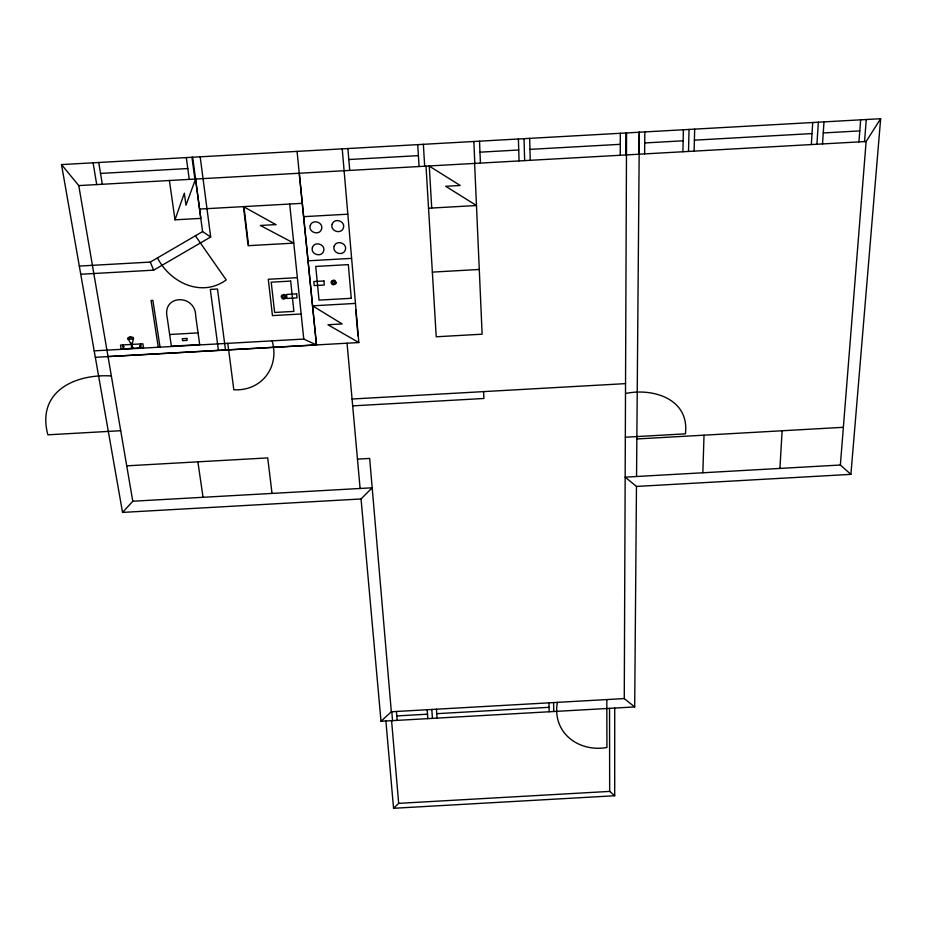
<?xml version="1.0" encoding="UTF-8"?>
<svg xmlns="http://www.w3.org/2000/svg" width="927" height="927" viewBox="0 0 927 927"><rect width="100%" height="100%" fill="white"/><g stroke="black" fill="none" stroke-linecap="round" stroke-linejoin="round"><path stroke-width="1.39" d="M385.887 721.009L393.558 808.286L614.694 795.748L614.728 708.054M620.267 155.261L620.314 133.291M625.864 154.948L625.945 132.978M132.781 501.229L372.179 487.799L361.043 498.969L122.538 512.411L61.506 164.577L880.65 118.714L850.905 474.357L840.36 465.018L625.169 477.15L636.467 486.443L634.694 706.93L624.265 698.576L626.559 132.943M639.016 154.206L639.19 132.237M636.548 476.501L639.34 132.225M644.613 153.894L644.833 131.924M682.921 151.75L683.396 129.757M688.518 151.437L689.039 129.444M694.114 151.124L694.671 129.131M702.851 472.77L704.022 435.169M779.92 468.425L782.121 430.754M811.345 144.554L812.712 122.515M816.93 144.241L818.344 122.202M822.527 143.928L823.976 121.889M858.935 141.889L860.65 119.838M864.532 141.576L866.27 119.525M840.36 465.018L866.131 141.495L880.65 118.714M174.994 219.826L184.334 193.198L185.979 205.191L195.551 179.05L200.8 218.39L174.994 219.826L169.409 180.51M122.538 512.411L132.793 501.287L78.772 185.585L61.506 164.577M393.558 808.286L398.668 803.361L609.665 791.403L614.694 795.748M361.043 498.969L381.009 721.287L391.333 711.762L624.265 698.576M79.316 266.061L150.301 262.086L202.584 231.599L210.684 236.999L153.65 270.163L80.753 274.253M297.335 277.648L268.297 279.282L272.445 315.609L301.136 313.998M432.364 272.109L479.282 269.467M355.47 303.419L312.561 305.829L342.167 323.952L327.961 324.751L358.83 342.55L342.237 148.865M169.641 334.496L171.391 346.188L199.687 344.601L195.69 315.991C195.678 293.917 161.843 294.149 167.196 317.59L169.641 334.496L198.054 332.897M130.522 343.245L132.434 343.141M130.719 344.485L120.51 345.064L121.17 349.015L143.534 347.752L142.909 343.801L132.631 344.38M94.195 350.858L303.766 339.073L316.478 344.925L108.03 356.594M95.319 357.301L358.83 342.55M111.344 375.956C74.554 373.685 36.304 391.808 47.88 434.821L120.719 430.719M352.063 399.016L625.54 383.627M352.689 405.864L483.894 398.483L483.593 391.611M625.505 393.5C653.373 387.613 689.723 399.166 685.401 433.848L625.331 437.231M126.732 465.841L267.718 457.903L272.017 493.384M636.861 438.958L843.292 427.312M357.463 459.12L369.676 458.436L391.333 711.762M636.467 486.443L850.905 474.357M396.791 715.934L427.498 714.196M436.756 713.674L549.062 707.313M381.009 721.287L634.694 706.93M100.533 173.419L187.799 168.54M348.807 159.525L418.401 155.62M479.966 152.179L518.726 150M529.954 149.374L620.29 144.322M644.717 142.955L683.164 140.8M694.393 140.162L812.029 133.581M823.246 132.955L859.792 130.904M78.772 185.585L866.131 141.495M199.595 209.073L302.26 203.326M428.541 208.216L476.478 205.527L445.713 186.292L460.198 185.481L429.027 165.968M303.732 216.663L347.729 214.195M308.158 260.811L351.53 258.378M157.474 257.891C170.081 282.642 201.553 297.857 226.234 279.942L195.377 235.794M150.301 262.086L153.65 270.163M93.106 162.804L96.709 184.589M122.781 344.937L123.43 348.888M98.749 162.492L102.306 184.276M133.279 348.332C130.452 344.543 133.998 340.835 133.198 337.486L130.197 336.698L127.949 337.776C128.413 341.252 132.665 343.987 131.367 348.436M140.498 343.94L141.205 347.88M158.262 347.254L151.078 300.464L152.874 300.36L160.035 347.15M197.88 461.831L203.059 497.266M186.315 157.59L189.27 179.398M192.654 157.231L202.584 231.599M218.436 350.383L210.302 289.409L217.509 289.004L225.493 349.989M191.959 157.277L194.879 179.085M200.174 156.814L210.684 236.999M227.787 343.349L233.813 389.746C261.495 391.437 279.861 367.104 272.144 340.858M244.137 208.378L248.366 243.917M289.688 204.021L303.766 339.073M299.282 173.233L316.478 344.925L297.057 151.391M347.057 343.21L360.105 488.483M391.588 720.685L398.668 803.361M355.748 310.024L357.973 335.98M347.88 148.54L349.722 170.417M391.785 711.739L392.55 720.638M396.42 711.472L397.162 720.372M427.185 709.734L427.822 718.634M431.82 709.468L432.445 718.379M436.455 709.213L437.057 718.112M417.729 144.635L419.074 166.524M429.271 165.956L431.727 208.042M426.026 166.142L436.223 336.779L482.121 334.195L474.624 163.419M423.361 144.322L424.682 166.211M473.859 141.495L474.821 163.407M479.502 141.171L480.429 163.094M518.402 138.992L519.05 160.927M524.033 138.679L524.659 160.614M529.665 138.366L530.244 160.301M548.958 702.84L549.178 711.774M553.581 702.585L553.79 711.507M557.359 702.365C552.017 732.689 578.471 752.469 606.93 747.521L606.814 699.572M609.537 708.355L609.665 791.403M310.278 225.47C307.938 232.144 319.236 236.153 321.518 229.212C323.871 222.526 312.538 218.482 310.278 225.47M312.445 247.474C310.139 254.091 321.333 258.007 323.593 251.171C325.922 244.543 314.682 240.614 312.445 247.474M332.167 224.241C329.78 230.927 341.078 234.925 343.372 227.984C345.783 221.286 334.427 217.266 332.167 224.241M334.172 246.258C331.82 252.886 343.025 256.791 345.296 249.954C347.671 243.314 336.431 239.398 334.172 246.258M127.891 338.911C139.062 340.429 130.904 335.226 127.891 338.911M285.215 296.953L283.65 298.146L282.295 296.64L283.871 295.446L285.215 296.953M286.316 297.069L285.713 298.355L283.569 299.154L282.167 298.552L281.194 296.524L281.796 295.25L283.952 294.438L285.354 295.041L286.316 297.069M336.165 282.735L335.539 284.033L333.372 284.844L331.97 284.23L331.043 282.19L331.669 280.893L333.836 280.081L335.238 280.696L336.165 282.735M335.064 282.619L333.477 283.824L332.144 282.306L333.732 281.101L335.064 282.619M139.989 346.246C138.575 345.296 142.121 345.806 139.989 346.246M123.314 346.791C123.453 347.857 125.157 346.072 123.314 346.791M290.661 281.09L271.217 282.19L274.635 312.469L293.894 311.391L290.661 281.09M323.905 280.974L313.813 281.541L314.207 285.574L324.288 285.018L323.905 280.974M296.617 293.871L286.559 294.438L286.988 298.448L297.034 297.88L296.617 293.871M351.263 298.309L319.027 300.116L315.736 266.443L348.332 264.624L351.263 298.309M186.802 338.448L182.295 338.703L182.584 340.672L187.092 340.418L186.802 338.448M275.817 224.601L260.348 225.458L293.766 243.129L248.123 245.69L243.465 206.628L275.817 224.601"/></g></svg>
